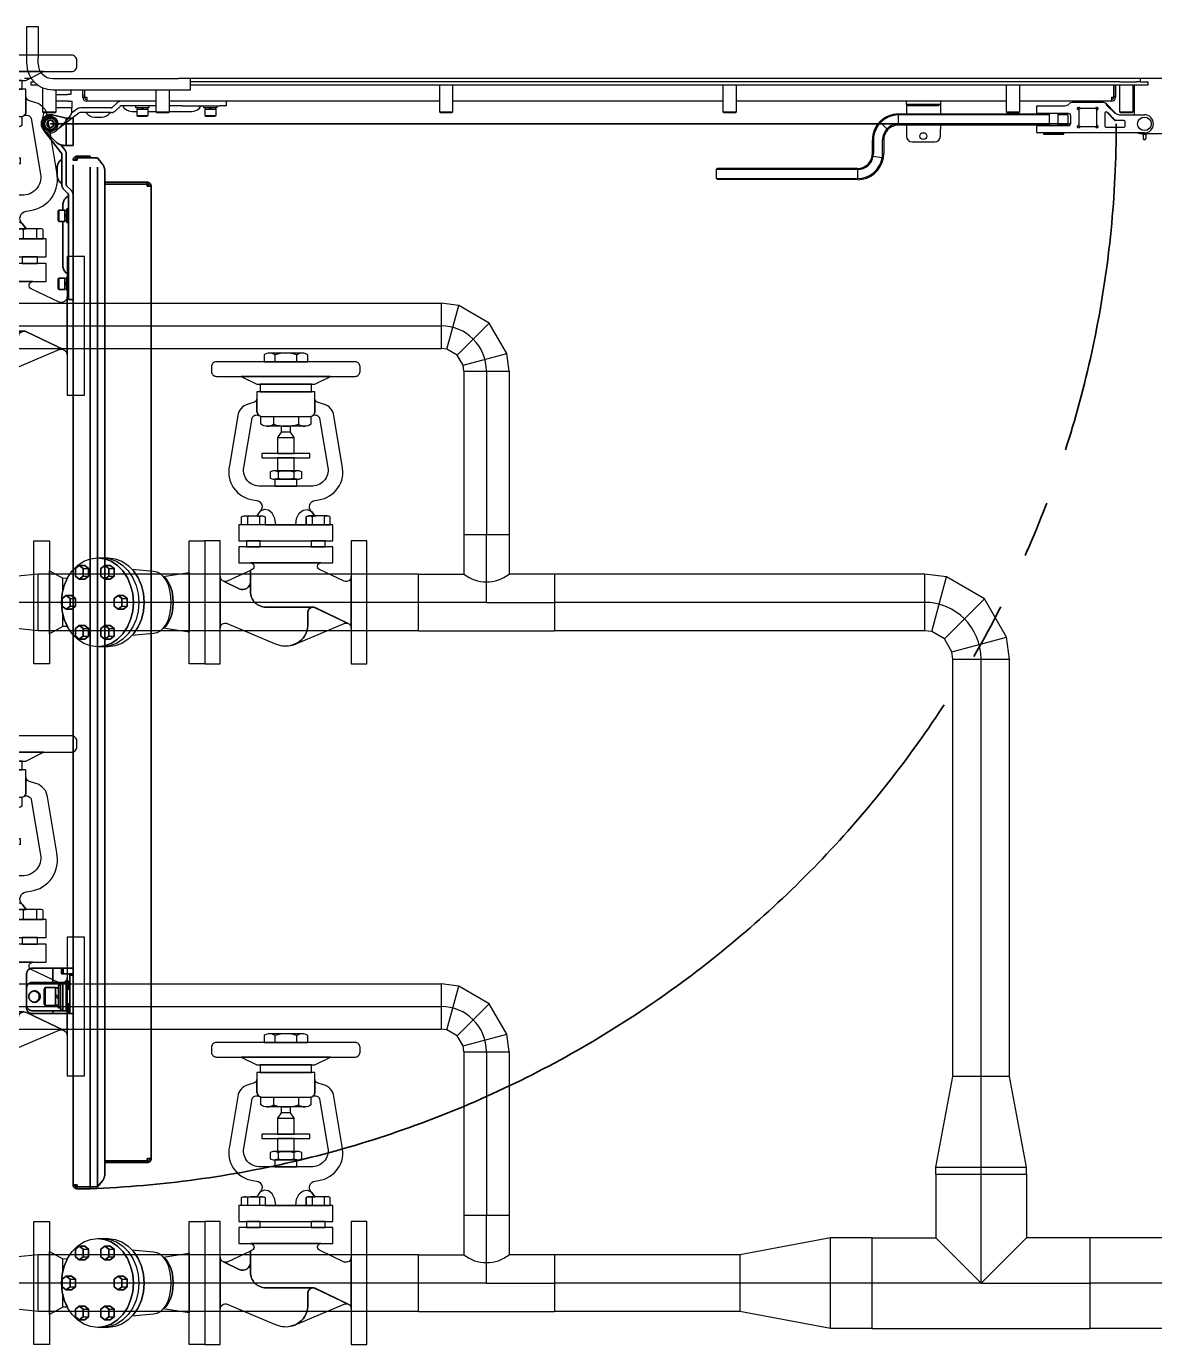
# Model space of a CAD drawing. Extents: x -681219 to -550379, y -242630 to -158199.
# Drawn here: x -580958 to -579963, y -226584 to -225421 of the extents above; entities that cross this region are included whole.
import ezdxf

# ---------------------------------------------------------------- set-up
doc = ezdxf.new("R2010")
doc.units = 0
doc.header["$LTSCALE"] = 1000
doc.linetypes.add('C2', pattern=[17, 14, -1, 1, -1])
doc.linetypes.add('P2', pattern=[23, 18, -1, 1, -1, 1, -1])
doc.layers.get('0').update_dxf_attribs({"linetype": 'CONTINUOUS'})
for name, color, linetype in [('11050200012', 7, 'CONTINUOUS'), ('19031000045', 7, 'CONTINUOUS'), ('AAO0602001', 7, 'CONTINUOUS'), ('AAQ0501601', 7, 'CONTINUOUS'), ('C__USERS_YSV001_', 7, 'CONTINUOUS'), ('DOTE_油脂（黄）', 7, 'CONTINUOUS'), ('GAB00601', 7, 'CONTINUOUS'), ('GAE00601', 7, 'CONTINUOUS'), ('GZDH011002251', 7, 'CONTINUOUS'), ('GZDH011003041', 7, 'CONTINUOUS'), ('GZDH011005631', 7, 'CONTINUOUS'), ('GZDH011026991', 7, 'CONTINUOUS'), ('GZDH011027001', 7, 'CONTINUOUS'), ('GZDH011030321', 7, 'CONTINUOUS'), ('GZDH011032001', 7, 'CONTINUOUS'), ('PIPE-油脂（黄）', 2, 'CONTINUOUS'), ('SDZB011042941', 7, 'CONTINUOUS'), ('中心线', 4, 'C2')]:
    doc.layers.add(name, color=color, linetype=linetype)
doc.layers.add('双点划线', color=2, linetype='P2', lineweight=35)

# ---------------------------------------------------------------- blocks, each defined once
blk = doc.blocks.new('侧门')
at = {"layer": '双点划线', "ltscale": 0.05}
for p, q in [((0, 0), (0, 940.3)), ((51.6, 85.5), (53.1, 85.5)), ((51.6, 48), (51.6, 85.5)), ((55.1, 85.5), (53.1, 85.5)), ((53.1, 85.5), (53.1, 48)), ((53.1, 48), (53.1, 85.5)), ((55.1, 89), (913.1, 89)), ((55.1, 85.5), (55.1, 89)), ((913.1, 85.5), (913.1, 89)), ((915.1, 85.5), (913.1, 85.5)), ((916.6, 85.5), (915.1, 85.5)), ((915.1, 85.5), (915.1, 48)), ((915.1, 48), (915.1, 85.5)), ((916.6, 85.5), (916.6, 48)), ((53.1, 61.5), (53.1, 61.5)), ((915.1, 61.5), (915.1, 61.5)), ((926.6, 48), (41.6, 48)), ((28.6, 35), (30.1, 35)), ((28.6, 23.5), (28.6, 35)), ((35.3, 45.7), (30.1, 41.5)), ((938.1, 41.5), (30.1, 41.5)), ((30.1, 41.5), (30.1, 26)), ((30.1, 35), (30.1, 23.5)), ((938.1, 35), (30.1, 35)), ((932.9, 45.7), (938.1, 41.5)), ((938.1, 41.5), (938.1, 26)), ((938.1, 23.5), (938.1, 35)), ((939.6, 35), (938.1, 35)), ((939.6, 35), (939.6, 23.5)), ((28.6, 23.5), (30.1, 23.5)), ((30.1, 23.5), (30.1, 26)), ((30.1, 23.5), (32.1, 23.5)), ((32.1, 23.5), (32.1, 20)), ((936.1, 23.5), (936.1, 20)), ((936.1, 23.5), (938.1, 23.5)), ((938.1, 26), (938.1, 23.5)), ((939.6, 23.5), (938.1, 23.5)), ((-5, 14), (-7.8, 1.8)), ((-5, 20), (-2, 20)), ((-5, 14), (-5, 20)), ((-2, 14), (-5, 14)), ((16, 20), (-2, 20)), ((16, 14), (-2, 14)), ((16, 20), (19, 20)), ((19, 14), (16, 14)), ((23, 12.7), (18.6, 9.3)), ((19, 20), (19, 14)), ((19, 12.1), (19, 14)), ((53.5, 14), (26.7, 14)), ((936.1, 20), (32.1, 20)), ((58.6, 18.2), (54.9, 14.6)), ((61.4, 15.4), (57.8, 11.8)), ((113.7, 16), (62.8, 16)), ((75.1, 16), (75.1, 14.4)), ((75.1, 14.4), (87.1, 14.4)), ((76.1, 12.8), (86.1, 12.8)), ((76.1, 12.8), (76.1, 7.4)), ((76.4, 14.4), (76.4, 12.8)), ((79.7, 12.8), (81.3, 14.4)), ((82.5, 14.4), (80.9, 12.8)), ((85.7, 12.8), (85.7, 14.4)), ((86.1, 7.4), (86.1, 12.8)), ((87.1, 14.4), (87.1, 16)), ((116.2, 16), (113.7, 16)), ((116.2, 16), (149.5, 16)), ((135.1, 16), (135.1, 14.4)), ((135.1, 14.4), (147.1, 14.4)), ((136.1, 12.8), (146.1, 12.8)), ((136.1, 12.8), (136.1, 7.4)), ((136.4, 14.4), (136.4, 12.8)), ((139.7, 12.8), (141.3, 14.4)), ((142.5, 14.4), (140.9, 12.8)), ((145.7, 12.8), (145.7, 14.4)), ((146.1, 7.4), (146.1, 12.8)), ((147.1, 14.4), (147.1, 16)), ((155, 16), (149.5, 16)), ((155, 20), (155, 16)), ((745.1, 16.6), (745.1, 20)), ((745.1, 11.3), (745.1, 16.6)), ((750.1, 16.6), (750.1, 20)), ((750.1, 17), (751.1, 17)), ((750.1, 16.6), (750.1, 11.3)), ((751.1, 20), (751.1, 17)), ((751.1, 17), (756.1, 17)), ((756.1, 17), (780.1, 17)), ((757.3, 17), (756.5, 16.2)), ((763.6, 16.2), (756.5, 16.2)), ((756.5, 16.2), (756.5, 16)), ((763.6, 16), (756.5, 16)), ((757.6, 11), (757.6, 14)), ((757.6, 14), (762.6, 14)), ((777.6, 14), (762.6, 14)), ((763.6, 17), (763.6, 14)), ((776.6, 14), (776.6, 17)), ((783.7, 16.2), (776.6, 16.2)), ((783.7, 16), (776.6, 16)), ((777.6, 14), (782.6, 14)), ((780.1, 17), (785.1, 17)), ((782.6, 14), (782.6, 11)), ((783.7, 16.2), (782.9, 17)), ((783.7, 16), (783.7, 16.2)), ((785.1, 17), (785.1, 20)), ((785.1, 17), (785.1, 13.2)), ((785.1, 13.2), (785.1, 5.8)), ((-1.7, 3), (-3.5, 0)), ((-3.5, 0), (-1.7, -3)), ((1.7, 3), (-1.7, 3)), ((3.5, 0), (1.7, 3)), ((1.7, -3), (3.5, 0)), ((25.5, 9.6), (4.9, -6.3)), ((5.7, -5.6), (16.2, 5.1)), ((53.5, 10), (26.7, 10)), ((38.8, 6), (45.3, 6)), ((71.7, 11), (76.1, 11)), ((76.1, 7.4), (86.1, 7.4)), ((76.1, 7.4), (77.1, 6.8)), ((77.1, 6.8), (85.1, 6.8)), ((85.1, 6.8), (86.1, 7.4)), ((86.1, 11), (125, 11)), ((136.1, 7.4), (146.1, 7.4)), ((136.1, 7.4), (137.1, 6.8)), ((137.1, 6.8), (145.1, 6.8)), ((145.1, 6.8), (146.1, 7.4)), ((750.1, 11.3), (745.1, 11.3)), ((745.1, 11.3), (745.1, 9.8)), ((745.1, 9.8), (745.1, 5.8)), ((750.1, 9.8), (745.1, 9.8)), ((745.1, 5.8), (745.1, 2)), ((757.6, 2), (745.1, 2)), ((745.1, 2), (745.1, -4.8)), ((750.1, 11.3), (750.1, 9.8)), ((757.6, 11), (757.6, 7.2)), ((762.6, 11), (757.6, 11)), ((757.6, 7.2), (757.6, -16)), ((758.6, 11), (758.6, 9)), ((781.6, 9), (758.6, 9)), ((760.1, 9), (760.1, 7)), ((780.1, 7), (760.1, 7)), ((778.1, 4.4), (762.1, 4.4)), ((762.1, 4.4), (762.1, -4.6)), ((762.4, 7), (762.4, 4.4)), ((777.6, 11), (762.6, 11)), ((767.9, 4.4), (770.5, 7)), ((772.3, 7), (769.7, 4.4)), ((782.6, 11), (777.6, 11)), ((777.8, 4.4), (777.8, 7)), ((778.1, -4.6), (778.1, 4.4)), ((780.1, 7), (780.1, 9)), ((781.6, 9), (781.6, 11)), ((782.6, 11), (782.6, 7.2)), ((782.6, 7.2), (782.6, -16)), ((785.1, 2), (782.6, 2)), ((785.1, 5.8), (785.1, 2)), ((785.1, 2), (785.1, -4.8)), ((-1.7, -3), (1.7, -3)), ((745.1, -16), (745.1, -4.8)), ((778.1, -4.6), (762.1, -4.6)), ((762.1, -4.6), (763.8, -5.6)), ((776.4, -5.6), (763.8, -5.6)), ((776.4, -5.6), (778.1, -4.6)), ((785.1, -4.8), (785.1, -16)), ((762.6, -21), (750.1, -21)), ((777.6, -21), (762.6, -21)), ((780.1, -21), (777.6, -21))]:
    blk.add_line(p, q, dxfattribs=at)
for centre, radius in [((0, 0), 6.5), ((0, 0), 5.11), ((770.1, -14), 5)]:
    blk.add_circle(centre, radius, dxfattribs=at)
for centre, radius, start, end in [((0, 0), 940.3, 2.1333, 90), ((55.1, 85.5), 3.5, 90, 180), ((55.1, 85.5), 2, 90, 180), ((913.1, 85.5), 3.5, 0, 90), ((913.1, 85.5), 2, 0, 90), ((41.6, 38), 10, 90, 129.3659), ((926.6, 38), 10, 50.6341, 90), ((32.1, 23.5), 3.5, 180, 270), ((33.1, 26), 3, 180, 182.0923), ((32.1, 23.5), 2, 180, 270), ((33.1, 26), 3, 236.4427, 250.5288), ((935.1, 26), 3, 289.4712, 303.5573), ((936.1, 23.5), 2, 270, 0), ((936.1, 23.5), 3.5, 270, 0), ((935.1, 26), 3, 357.9077, 0), ((9, 12.1), 10, 315.6673, 0), ((26.7, 8), 6, 90, 127.7269), ((53.5, 16), 2, 270, 315), ((53.5, 16), 6, 270, 315), ((62.8, 14), 6, 90, 135), ((62.8, 14), 2, 90, 135), ((63.3, 15.5), 0.5, 28.2737, 90), ((71.7, 20), 9, 208.2737, 270), ((125, 20), 9, 270, 331.7263), ((133.3, 15.5), 0.5, 90, 151.7263), ((0, 0), 8, 167.0968, 315.6673), ((26.7, 8), 2, 90, 127.7269), ((31, 9.5), 0.5, 35.3765, 90), ((38.8, 15), 9, 215.3765, 270), ((45.3, 15), 9, 270, 324.6235), ((53, 9.5), 0.5, 90, 144.6235), ((770.1, -14.8), 5, 4.5886, 175.4114), ((750.1, -16), 5, 180, 270), ((762.6, -16), 5, 180, 270), ((777.6, -16), 5, 270, 0), ((780.1, -16), 5, 270, 0)]:
    blk.add_arc(centre, radius, start, end, dxfattribs=at)
blk = doc.blocks.new('fushitu')
at = {"layer": '11050200012', "color": 7, "linetype": 'Continuous'}
for p, q in [((-1981, -1858.2), (-1981, -1879.4)), ((-1969, -1879.4), (-1969, -1860)), ((-1881, -1860), (-1881, -1879.4)), ((-1869, -1879.4), (-1869, -1860)), ((-1631, -1856), (-1631, -1879.4)), ((-1619, -1879.4), (-1619, -1856)), ((-1381, -1856), (-1381, -1879.4)), ((-1369, -1879.4), (-1369, -1856)), ((-1131, -1856), (-1131, -1879.4)), ((-1119, -1879.4), (-1119, -1856)), ((-1031, -1856), (-1031, -1879.4)), ((-1019, -1879.4), (-1019, -1856)), ((-1981, -1879.4), (-1969, -1879.4)), ((-1981, -1879.4), (-1980.4, -1880)), ((-1980.4, -1880), (-1969.6, -1880)), ((-1969.6, -1880), (-1969, -1879.4)), ((-1881, -1879.4), (-1869, -1879.4)), ((-1881, -1879.4), (-1880.4, -1880)), ((-1880.4, -1880), (-1869.6, -1880)), ((-1869.6, -1880), (-1869, -1879.4)), ((-1631, -1879.4), (-1619, -1879.4)), ((-1631, -1879.4), (-1630.4, -1880)), ((-1630.4, -1880), (-1619.6, -1880)), ((-1619.6, -1880), (-1619, -1879.4)), ((-1381, -1879.4), (-1369, -1879.4)), ((-1381, -1879.4), (-1380.4, -1880)), ((-1380.4, -1880), (-1369.6, -1880)), ((-1369.6, -1880), (-1369, -1879.4)), ((-1131, -1879.4), (-1119, -1879.4)), ((-1131, -1879.4), (-1130.4, -1880)), ((-1130.4, -1880), (-1119.6, -1880)), ((-1119.6, -1880), (-1119, -1879.4)), ((-1031, -1879.4), (-1019, -1879.4)), ((-1031, -1879.4), (-1030.4, -1880)), ((-1030.4, -1880), (-1019.6, -1880)), ((-1019.6, -1880), (-1019, -1879.4))]:
    blk.add_line(p, q, dxfattribs=at)
at = {"layer": '19031000045', "color": 7, "linetype": 'Continuous'}
for p, q in [((-1958.1, -1870), (-1969, -1870)), ((-1958.1, -1870), (-1955.1, -1870)), ((-1955.1, -1870), (-1955.1, -1876)), ((-1915.5, -1871.8), (-1919.2, -1875.4)), ((-1819.1, -1870), (-1819.1, -1874)), ((-1980, -1880), (-1981.9, -1888.2)), ((-1948.6, -1880.4), (-1969.2, -1896.3)), ((-1958.1, -1876), (-1969, -1876)), ((-1955.1, -1876), (-1958.1, -1876)), ((-1951.1, -1877.3), (-1955.5, -1880.7)), ((-1955.1, -1877.9), (-1955.1, -1876)), ((-1920.6, -1876), (-1947.4, -1876)), ((-1920.6, -1880), (-1947.4, -1880)), ((-1935.3, -1884), (-1928.8, -1884)), ((-1912.7, -1874.6), (-1916.3, -1878.2)), ((-1881, -1874), (-1911.3, -1874)), ((-1902.4, -1879), (-1898, -1879)), ((-1888, -1879), (-1881, -1879)), ((-1860.4, -1874), (-1869, -1874)), ((-1869, -1879), (-1849.1, -1879)), ((-1857.9, -1874), (-1860.4, -1874)), ((-1857.9, -1874), (-1824.6, -1874)), ((-1819.1, -1874), (-1824.6, -1874)), ((-1975.8, -1887), (-1977.6, -1890)), ((-1977.6, -1890), (-1975.8, -1893)), ((-1972.4, -1887), (-1975.8, -1887)), ((-1975.8, -1893), (-1972.4, -1893)), ((-1970.6, -1890), (-1972.4, -1887)), ((-1972.4, -1893), (-1970.6, -1890)), ((-1968.4, -1895.6), (-1957.9, -1884.9))]:
    blk.add_line(p, q, dxfattribs=at)
for radius in [6.5, 5.11]:
    blk.add_circle((-1974.1, -1890), radius, dxfattribs=at)
for centre, radius, start, end in [((-1911.3, -1876), 6, 90, 135), ((-1965.1, -1877.9), 10, 315.6673, 0), ((-1947.4, -1882), 6, 90, 127.7269), ((-1947.4, -1882), 2, 90, 127.7269), ((-1943.1, -1880.5), 0.5, 35.3765, 90), ((-1935.3, -1875), 9, 215.3765, 270), ((-1928.8, -1875), 9, 270, 324.6235), ((-1921.1, -1880.5), 0.5, 90, 144.6235), ((-1920.6, -1874), 2, 270, 315), ((-1920.6, -1874), 6, 270, 315), ((-1911.3, -1876), 2, 90, 135), ((-1910.8, -1874.5), 0.5, 28.2737, 90), ((-1902.4, -1870), 9, 208.2737, 270), ((-1849.1, -1870), 9, 270, 331.7263), ((-1840.8, -1874.5), 0.5, 90, 151.7263), ((-1974.1, -1890), 8, 167.0968, 315.6673)]:
    blk.add_arc(centre, radius, start, end, dxfattribs=at)
at = {"layer": 'AAO0602001', "color": 7, "linetype": 'Continuous'}
for p, q in [((-1898, -1877.2), (-1888, -1877.2)), ((-1898, -1877.2), (-1898, -1882.6)), ((-1898, -1882.6), (-1888, -1882.6)), ((-1898, -1882.6), (-1897, -1883.2)), ((-1897, -1883.2), (-1889, -1883.2)), ((-1889, -1883.2), (-1888, -1882.6)), ((-1888, -1882.6), (-1888, -1877.2)), ((-1838, -1877.2), (-1828, -1877.2)), ((-1838, -1877.2), (-1838, -1882.6)), ((-1838, -1882.6), (-1828, -1882.6)), ((-1838, -1882.6), (-1837, -1883.2)), ((-1837, -1883.2), (-1829, -1883.2)), ((-1829, -1883.2), (-1828, -1882.6)), ((-1828, -1882.6), (-1828, -1877.2))]:
    blk.add_line(p, q, dxfattribs=at)
at = {"layer": 'AAQ0501601', "color": 7, "linetype": 'Continuous'}
for p, q in [((-1216.8, -1873), (-1217.6, -1873.8)), ((-1206.4, -1873.8), (-1217.6, -1873.8)), ((-1217.6, -1873.8), (-1217.6, -1874)), ((-1206.4, -1874), (-1217.6, -1874)), ((-1206.4, -1873.8), (-1207.2, -1873)), ((-1206.4, -1874), (-1206.4, -1873.8)), ((-1201.6, -1873.8), (-1206.4, -1873.8)), ((-1201.6, -1874), (-1206.4, -1874)), ((-1200.8, -1873), (-1201.6, -1873.8)), ((-1190.4, -1873.8), (-1201.6, -1873.8)), ((-1201.6, -1873.8), (-1201.6, -1874)), ((-1190.4, -1874), (-1201.6, -1874)), ((-1190.4, -1873.8), (-1191.2, -1873)), ((-1190.4, -1874), (-1190.4, -1873.8))]:
    blk.add_line(p, q, dxfattribs=at)
at = {"layer": 'C__USERS_YSV001_', "color": 7, "linetype": 'Continuous'}
for p, q in [((-1991, -1850), (-1997, -1850)), ((-139, -1850), (-1861, -1850)), ((-1075.5, -1872.5), (-1075.5, -1872.5)), ((-1071.9, -1871), (-1046.1, -1871)), ((-1042.5, -1872.5), (-1034.5, -1880.5)), ((-1226, -1881.2), (-1093, -1881.2)), ((-1226, -1890.2), (-1226, -1882.2)), ((-1093, -1882.2), (-1226, -1882.2)), ((-1104, -1880.5), (-1104, -1874.5)), ((-1103.5, -1874), (-1102, -1874)), ((-1102, -1881), (-1103.5, -1881)), ((-1102, -1874), (-1079.1, -1874)), ((-1076, -1881), (-1102, -1881)), ((-1093, -1881), (-1093, -1891.5)), ((-1085, -1891.5), (-1085, -1881)), ((-1085, -1881.2), (-1077.5, -1881.2)), ((-1076.5, -1882.2), (-1085, -1882.2)), ((-1077.5, -1881.2), (-1076.5, -1882.2)), ((-1076.5, -1882.2), (-1076.5, -1890.2)), ((-1074, -1889.5), (-1074, -1883)), ((-1068, -1877), (-1068, -1876)), ((-1067.5, -1875.5), (-1066.5, -1875.5)), ((-1067, -1876.5), (-1067, -1892.5)), ((-1051, -1876.5), (-1067, -1876.5)), ((-1051.5, -1875.5), (-1050.5, -1875.5)), ((-1051, -1892.5), (-1051, -1876.5)), ((-1050, -1876), (-1050, -1877)), ((-1044, -1880.5), (-1044, -1892)), ((-1034.8, -1880.9), (-1042.9, -1872.8)), ((-1035.4, -1886.7), (-1042.3, -1879.8)), ((-1041.9, -1879.4), (-1035, -1886.4)), ((-1030.9, -1882), (-1009, -1882)), ((-1241.8, -1888.9), (-1242.5, -1888.2)), ((-1236.1, -1894.5), (-1241.8, -1888.9)), ((-1236.1, -1894.5), (-1235.3, -1895.2)), ((-1226, -1890.2), (-1093, -1890.2)), ((-1093, -1891.2), (-1226, -1891.2)), ((-1104, -1897.5), (-1104, -1892)), ((-1103.5, -1891.5), (-1102, -1891.5)), ((-1102, -1891.5), (-1076, -1891.5)), ((-1085, -1890.2), (-1076.5, -1890.2)), ((-1077.5, -1891.2), (-1085, -1891.2)), ((-1076.5, -1890.2), (-1077.5, -1891.2)), ((-1068, -1893), (-1068, -1892)), ((-1066.5, -1893.5), (-1067.5, -1893.5)), ((-1067, -1892.5), (-1051, -1892.5)), ((-1050.5, -1893.5), (-1051.5, -1893.5)), ((-1050, -1892), (-1050, -1893)), ((-1043, -1893), (-1027, -1893)), ((-1027, -1887), (-1034.7, -1887)), ((-1026, -1892), (-1026, -1888)), ((-1249, -1916.3), (-1249, -1904.2)), ((-1248, -1904.2), (-1248, -1916.3)), ((-1240, -1916.3), (-1240, -1904.2)), ((-1239, -1904.2), (-1239, -1916.3)), ((-1102, -1898), (-1103.5, -1898)), ((-1009, -1898), (-1102, -1898)), ((-1097.4, -1898), (-1098, -1898.5)), ((-1098, -1898.5), (-1080, -1898.5)), ((-1098, -1898.5), (-1098, -1899)), ((-1098, -1899), (-1080, -1899)), ((-1080, -1898.5), (-1080.6, -1898)), ((-1080, -1899), (-1080, -1898.5)), ((-1010.1, -1899.9), (-1010.1, -1898.5)), ((-1010.1, -1899.9), (-1010.1, -1900)), ((-1010.1, -1900), (-1010.1, -1903)), ((-1007.9, -1898.5), (-1007.9, -1899.9)), ((-1007.9, -1900), (-1007.9, -1899.9)), ((-1007.9, -1900), (-1007.9, -1903)), ((-1248.2, -1918.5), (-1249.2, -1918.3)), ((-1248.2, -1918.5), (-1240.3, -1919.7)), ((-1386.5, -1930.3), (-1385.5, -1929.2)), ((-1386.5, -1938.3), (-1386.5, -1930.3)), ((-1381.5, -1930.3), (-1386.5, -1930.3)), ((-1385.5, -1929.2), (-1381.5, -1929.2)), ((-1381.5, -1929.2), (-1262, -1929.2)), ((-1262, -1930.3), (-1381.5, -1930.3)), ((-1262, -1930.3), (-1262, -1938.3)), ((-1240.3, -1919.7), (-1239.3, -1919.9)), ((-1386.5, -1938.3), (-1381.5, -1938.3)), ((-1385.5, -1939.2), (-1386.5, -1938.3)), ((-1381.5, -1939.2), (-1385.5, -1939.2)), ((-1381.5, -1938.3), (-1262, -1938.3)), ((-1262, -1939.2), (-1381.5, -1939.2))]:
    blk.add_line(p, q, dxfattribs=at)
blk.add_circle((-1009, -1890), 6, dxfattribs=at)
for centre, radius, start, end in [((-1079.1, -1869), 5, 270, 315), ((-1071.9, -1876), 5, 90, 135), ((-1046.1, -1876), 5, 45, 90), ((-1226, -1904.3), 23, 89.993, 135.6888), ((-1226, -1904.2), 22, 89.9964, 135.6975), ((-1103.5, -1874.5), 0.5, 90, 180), ((-1103.5, -1880.5), 0.5, 180, 270), ((-1076, -1883), 2, 0, 90), ((-1067.5, -1876), 0.5, 90, 180), ((-1067.5, -1877), 0.5, 180, 270), ((-1067.5, -1878), 0.5, 0, 90), ((-1066.5, -1876), 0.5, 0, 90), ((-1065.5, -1876), 0.5, 180, 270), ((-1052.5, -1876), 0.5, 270, 0), ((-1051.5, -1876), 0.5, 90, 180), ((-1050.5, -1878), 0.5, 90, 180), ((-1050.5, -1876), 0.5, 0, 90), ((-1050.5, -1877), 0.5, 270, 0), ((-1043, -1880.5), 1, 45, 180), ((-1030.9, -1877), 5, 225, 270), ((-1009, -1890), 8, 270, 90), ((-1226, -1904.2), 23, 135.6906, 180), ((-1226, -1904.2), 22, 135.696, 180), ((-1226, -1904.2), 14, 135.696, 180), ((-1226, -1904.2), 13, 135.696, 180), ((-1226, -1904.3), 14.1, 90.1586, 135.5374), ((-1226, -1904.2), 13, 90, 135.696), ((-1103.5, -1892), 0.5, 90, 180), ((-1076, -1889.5), 2, 270, 0), ((-1067.5, -1892), 0.5, 90, 180), ((-1067.5, -1893), 0.5, 180, 270), ((-1067.5, -1891), 0.5, 270, 0), ((-1066.5, -1893), 0.5, 270, 0), ((-1065.5, -1893), 0.5, 90, 180), ((-1052.5, -1893), 0.5, 0, 90), ((-1051.5, -1893), 0.5, 180, 270), ((-1050.5, -1891), 0.5, 180, 270), ((-1050.5, -1892), 0.5, 0, 90), ((-1050.5, -1893), 0.5, 270, 0), ((-1043, -1892), 1, 180, 270), ((-1034.7, -1886), 1, 225, 270), ((-1027, -1888), 1, 0, 90), ((-1027, -1892), 1, 270, 0), ((-1103.5, -1897.5), 0.5, 180, 270), ((-1009, -1903), 1.1, 180, 0), ((-1262, -1916.3), 13, 270, 350.8852), ((-1262, -1916.3), 14, 270, 350.8468), ((-1262, -1916.3), 13, 350.8852, 0), ((-1262, -1916.3), 14, 350.8468, 0), ((-1262, -1916.3), 22, 350.8468, 0), ((-1262, -1916.3), 23, 350.8611, 0), ((-1262, -1916.3), 22, 270.001, 350.8463), ((-1262, -1916.3), 23, 269.9995, 350.8622)]:
    blk.add_arc(centre, radius, start, end, dxfattribs=at)
blk.add_open_spline([(-1010.1, -1899.9), (-1010.1, -1899.7), (-1010, -1899.5), (-1009.6, -1899.2), (-1009.3, -1899.1), (-1008.7, -1899.1), (-1008.4, -1899.2), (-1008, -1899.5), (-1007.9, -1899.7), (-1007.9, -1899.9)], degree=3, knots=[0, 0, 0, 0, 0.25, 0.25, 0.5, 0.5, 0.75, 0.75, 1, 1, 1, 1], dxfattribs=at)
at = {"layer": 'GAB00601', "color": 7, "linetype": 'Continuous'}
for p, q in [((-1899, -1874), (-1899, -1875.6)), ((-1899, -1875.6), (-1887, -1875.6)), ((-1887, -1875.6), (-1887, -1874)), ((-1839, -1874), (-1839, -1875.6)), ((-1839, -1875.6), (-1827, -1875.6)), ((-1827, -1875.6), (-1827, -1874))]:
    blk.add_line(p, q, dxfattribs=at)
at = {"layer": 'GAE00601', "color": 7, "linetype": 'Continuous'}
for p, q in [((-1897.6, -1875.6), (-1897.6, -1877.2)), ((-1894.4, -1877.2), (-1892.8, -1875.6)), ((-1891.6, -1875.6), (-1893.2, -1877.2)), ((-1888.3, -1877.2), (-1888.3, -1875.6)), ((-1837.6, -1875.6), (-1837.6, -1877.2)), ((-1834.4, -1877.2), (-1832.8, -1875.6)), ((-1831.6, -1875.6), (-1833.2, -1877.2)), ((-1828.3, -1877.2), (-1828.3, -1875.6))]:
    blk.add_line(p, q, dxfattribs=at)
at = {"layer": 'GZDH011002251', "color": 7, "linetype": 'Continuous'}
for q in [(-1016, -1853), (-1012.5, -1850)]:
    blk.add_line((-1012.5, -1853), q, dxfattribs=at)
at = {"layer": 'GZDH011003041', "color": 7, "linetype": 'Continuous'}
for p, q in [((-1995, -1804), (-1985, -1804)), ((-1995, -1805.8), (-1995, -1804)), ((-1995, -1827.2), (-1995, -1805.8)), ((-1985, -1804), (-1985, -1805.8)), ((-1985, -1805.8), (-1985, -1827.2)), ((-1995, -1831.5), (-1995, -1827.2)), ((-1995, -1837), (-1995, -1831.5)), ((-1985, -1827.2), (-1985, -1831.5)), ((-1985, -1837), (-1985, -1831.5)), ((-1972, -1850), (-1924.4, -1850)), ((-1972, -1860), (-1924.4, -1860)), ((-1924.4, -1850), (-1903.2, -1850)), ((-1924.4, -1860), (-1903.2, -1860)), ((-1903.2, -1850), (-1861, -1850)), ((-1903.2, -1860), (-1852.2, -1860)), ((-1852.2, -1860), (-1850.5, -1860)), ((-1850.5, -1860), (-1850.5, -1850))]:
    blk.add_line(p, q, dxfattribs=at)
for radius in [23, 13]:
    blk.add_arc((-1972, -1837), radius, 180, 270, dxfattribs=at)
at = {"layer": 'GZDH011005631', "color": 7, "linetype": 'Continuous'}
for p, q in [((-1219, -1873), (-1219, -1870)), ((-1189, -1870), (-1189, -1873)), ((-1219, -1873), (-1219, -1876.8)), ((-1214, -1873), (-1219, -1873)), ((-1219, -1876.8), (-1219, -1881.2)), ((-1194, -1873), (-1214, -1873)), ((-1189, -1873), (-1194, -1873)), ((-1189, -1873), (-1189, -1876.8)), ((-1189, -1876.8), (-1189, -1881.2)), ((-1219, -1891.2), (-1219, -1894.8)), ((-1219, -1894.8), (-1219, -1901)), ((-1189, -1891.2), (-1189, -1894.8)), ((-1189, -1901), (-1189, -1894.8)), ((-1214, -1906), (-1194, -1906))]:
    blk.add_line(p, q, dxfattribs=at)
blk.add_circle((-1204, -1900.8), 3, dxfattribs=at)
for centre, start, end in [((-1214, -1901), 180, 270), ((-1194, -1901), 270, 0)]:
    blk.add_arc(centre, 5, start, end, dxfattribs=at)
at = {"layer": 'GZDH011026991', "color": 7, "linetype": 'Continuous'}
for p, q in [((-1945.5, -1866.5), (-1945.5, -1860)), ((-1944, -1860), (-1944, -1866.5)), ((-1036, -1866.5), (-1036, -1856)), ((-1034.5, -1856), (-1034.5, -1866.5)), ((-1945.5, -1866.5), (-1944, -1866.5)), ((-1944, -1866.5), (-1944, -1864)), ((-1944, -1866.5), (-1942, -1866.5)), ((-1942, -1866.5), (-1942, -1870)), ((-1881, -1870), (-1942, -1870)), ((-1631, -1870), (-1869, -1870)), ((-1381, -1870), (-1619, -1870)), ((-1131, -1870), (-1369, -1870)), ((-1038, -1870), (-1119, -1870)), ((-1038, -1866.5), (-1038, -1870)), ((-1038, -1866.5), (-1036, -1866.5)), ((-1036, -1864), (-1036, -1866.5)), ((-1034.5, -1866.5), (-1036, -1866.5))]:
    blk.add_line(p, q, dxfattribs=at)
for centre, radius, start, end in [((-1942, -1866.5), 3.5, 180, 270), ((-1942, -1866.5), 2, 180, 270), ((-1038, -1866.5), 2, 270, 0), ((-1038, -1866.5), 3.5, 270, 0)]:
    blk.add_arc(centre, radius, start, end, dxfattribs=at)
at = {"layer": 'GZDH011027001', "color": 7, "linetype": 'Continuous'}
for p, q in [((-1018, -1856), (-1018, -1882)), ((-1013, -1898.5), (-987, -1898.5))]:
    blk.add_line(p, q, dxfattribs=at)
blk.add_arc((-1013, -1893.5), 5, 244.1581, 270, dxfattribs=at)
at = {"layer": 'GZDH011030321', "color": 7, "linetype": 'Continuous'}
for p, q in [((-1991, -1853), (-1988.5, -1853)), ((-1991, -1856), (-1991, -1853)), ((-1985, -1856), (-1991, -1856)), ((-1031, -1853), (-1850.5, -1853)), ((-1031, -1856), (-1850.5, -1856)), ((-1031, -1853), (-1016, -1853)), ((-1006, -1856), (-1031, -1856)), ((-1012.5, -1853), (-1006, -1853)), ((-1006, -1853), (-1006, -1856))]:
    blk.add_line(p, q, dxfattribs=at)
at = {"layer": 'GZDH011032001', "color": 7, "linetype": 'Continuous'}
for p, q in [((-1944, -1860), (-1944, -1864)), ((-1036, -1856), (-1036, -1864))]:
    blk.add_line(p, q, dxfattribs=at)
for centre, start, end in [((-1941, -1864), 236.4427, 250.5288), ((-1039, -1864), 289.4712, 303.5573)]:
    blk.add_arc(centre, 3, start, end, dxfattribs=at)
at = {"layer": 'SDZB011042941', "color": 7, "linetype": 'Continuous'}
for p, q in [((-1956, -1860), (-1956, -1864)), ((-1969, -1864), (-1959, -1864)), ((-1956, -1864), (-1959, -1864))]:
    blk.add_line(p, q, dxfattribs=at)
blk = doc.blocks.new('BSA1L')
at = {"color": 4}
for p, q in [((54.215379, 185.599538), (54.215358, 190.866514)), ((71.09388, 185.599538), (71.09388, 190.866514)), ((53.026763, 143.408363), (53.02674, 137.399566)), ((72.282498, 143.408363), (72.282498, 137.399566)), ((56.074416, 127.074309), (68.925583, 127.074309)), ((66.099799, 131.20133), (58.900201, 131.20133)), ((56.551251, 100.49373), (56.551234, 95.87403)), ((68.758004, 100.49373), (68.758004, 95.87403)), ((32.92306, 65.872712), (32.92306, 59.762096)), ((42.120523, 65.872712), (42.120536, 59.762096)), ((82.879476, 65.872712), (82.879463, 59.762096)), ((92.07694, 65.872712), (92.07694, 59.762096))]:
    blk.add_line(p, q, dxfattribs=at)
for points in [[(45.745776, 185.569513), (79.563462, 185.599538), (79.563462, 190.911126, 0.151687), (75.321745, 192.203806), (62.654619, 192.203806), (49.987493, 192.203806, 0.151687), (45.745776, 190.911126)], [(119.73171, 181.785914, 0.414214), (115.933099, 185.584525), (9.066901, 185.584525, 0.414214), (5.26829, 181.785914), (5.26829, 178.042425, 0.414214), (9.066901, 174.243814), (62.5, 174.243814), (115.933099, 174.243814, 0.414214), (119.73171, 178.042425)], [(105.928125, 105.421149), (99.542192, 143.747083, 0.310322), (91.567632, 152.873054), (86.654278, 154.431481, -0.252716), (84.795625, 157.06318), (84.795625, 146.732148, -0.236339), (83.463376, 144.071071, -0.476894), (88.41312, 142.018735), (94.885762, 104.042078, -0.48938), (81.964371, 89.685191), (62.5, 89.685191), (43.035628, 89.685191, -0.48938), (30.114237, 104.042078), (36.58688, 142.018735, -0.476894), (41.536623, 144.071071), (42.896316, 143.580445, -0.323196), (40.204374, 147.521136), (40.204374, 157.06318, -0.252716), (38.345721, 154.431481), (33.432367, 152.873054, 0.310322), (25.457808, 143.747083), (19.071875, 105.421149, 0.440151), (37.124647, 79.035245), (39.997969, 78.598758, -0.614929), (42.823737, 70.241395), (42.582242, 70.034806), (40.105041, 66.601431), (44.424393, 66.601431, -0.151687), (46.735798, 65.897021), (46.735798, 59.737786), (62.5, 59.737786), (78.264201, 59.737786), (78.264201, 65.897021, -0.151687), (80.575606, 66.601431), (84.894959, 66.601431), (82.417757, 70.034806), (82.176262, 70.241395, -0.614929), (85.00203, 78.598758), (87.875353, 79.035245, 0.440151)], [(84.795625, 157.06318, -0.059994), (84.795625, 157.873976), (84.795625, 162.289753), (40.204374, 162.289753), (40.204374, 157.873976, -0.059994), (40.204374, 157.06318), (40.204374, 147.521136, 0.368201), (43.528159, 143.408363), (81.471841, 143.408363, 0.414214), (84.795625, 146.732148)], [(43.364269, 143.442617), (81.944969, 143.408363), (81.944969, 137.348671, -0.151687), (77.105831, 135.873925), (62.654619, 135.873925), (48.203407, 135.873925, -0.151687), (43.364269, 137.348671)], [(62.654619, 101.460877), (53.493586, 101.460877, 0.151687), (50.425919, 100.525993), (50.425919, 95.841766, 0.151687), (53.493586, 94.906883), (62.654619, 94.906883), (71.815652, 94.906883, 0.151687), (74.883319, 95.841766), (74.883319, 100.525993, 0.151687), (71.815652, 101.460877)], [(46.735798, 59.737786), (28.307798, 59.737786), (28.307798, 65.897021, -0.151687), (30.619203, 66.601431), (37.521798, 66.601431), (44.424393, 66.601431, -0.151687), (46.735798, 65.897021)], [(78.264201, 59.737786), (96.692201, 59.737786), (96.692201, 65.897021, 0.151687), (94.380796, 66.601431), (87.478201, 66.601431), (80.575606, 66.601431, 0.151687), (78.264201, 65.897021)], [(113.000004, 19.972092, -0.522686), (107.606909, 16.222521), (88.390312, 25.330404, -0.756375), (89.461035, 30.377576), (35.538964, 30.377576, -0.756374), (36.60969, 25.330405), (35.219606, 24.671562), (35.219606, 8.304717, 0.414214), (47.219606, -3.695283), (83.507591, -3.695283, -0.114393), (85.267565, -4.103279), (110.50267, -16.265073, -0.305418), (113.000004, -19.972092), (113.000004, 0)], [(79.507591, -7.695283, -0.414214), (83.507591, -3.695283), (47.219606, -3.695283, -0.414214), (35.219606, 8.304717), (35.219606, 15.828597, -0.552777), (26.614703, 10.423555), (14.474356, 16.274468, -0.303723), (11.999995, 19.972092), (11.999995, 0), (11.999995, -19.972092, -0.522686), (17.39309, -16.222521), (53.934214, -31.732036, 0.158217), (66.18024, -33.317683, 0.23204), (77.871512, -24.265637, 0.137413), (79.507591, -15.822343)], [(35.219606, 24.671562), (17.39309, 16.222521, -0.188965), (14.474356, 16.274468), (26.614703, 10.423555, 0.552777), (35.219606, 15.828597)], [(85.220748, -4.080716, 0.550659), (79.507591, -7.695283), (79.507591, -15.822343, -0.137413), (77.871512, -24.265637, -0.23204), (66.18024, -33.317683, 0.064472), (71.065785, -31.732036), (107.606909, -16.222521, -0.187358), (110.50267, -16.265073)]]:
    blk.add_lwpolyline(points, format="xyb", close=True, dxfattribs=at)
for points in [[(96.912516, 174.243814), (62.5, 174.243814), (28.087483, 174.243814), (40.204374, 168.178291), (84.795625, 168.178291)], [(82.297331, 168.178291), (42.702669, 168.178291), (42.702669, 162.289753), (62.5, 162.289753), (82.297331, 162.289753)], [(68.925583, 127.074309), (66.099799, 131.20133), (66.099799, 135.873925), (58.900201, 135.873925), (58.900201, 131.20133), (56.074416, 127.074309), (56.074416, 114.852858), (62.5, 114.852858), (68.925583, 114.852858)], [(81.056809, 114.852858), (62.5, 114.852858), (56.074416, 114.852858), (43.94319, 114.852858), (43.94319, 111.343443), (62.5, 111.343443), (69.325381, 111.343443), (81.056809, 111.343443)], [(68.925583, 111.343443), (56.074416, 111.343443), (56.074416, 101.460877), (68.925583, 101.460877)], [(71.146781, 94.906883), (54.162457, 94.906883), (54.162457, 89.685191), (62.5, 89.685191), (71.146781, 89.685191)], [(98.734061, 59.737786), (62.5, 59.737786), (26.265939, 59.737786), (26.265939, 47.364933), (98.734061, 47.364933)], [(11.999995, 0), (11.999995, 19.972092), (11.999995, 47.5), (0, 47.5), (0, 0), (0, -47.5), (11.999995, -47.5)], [(42.828178, 47.364933), (32.21537, 47.364933), (32.21537, 42.750429), (42.828178, 42.750429)], [(92.784629, 47.364933), (82.171822, 47.364933), (82.171822, 42.750429), (92.784629, 42.750429)], [(125, 47.5), (113.000004, 47.5), (113.000004, 0), (113.000004, -47.5), (125, -47.5), (125, 0)], [(98.734061, 42.750429), (62.5, 42.750429), (26.265939, 42.750429), (26.265939, 30.377576), (98.734061, 30.377576)]]:
    blk.add_lwpolyline(points, close=True, dxfattribs=at)
at = {"color": 4, "flags": 128}
blk.add_lwpolyline([(54.828787, 59.737786), (54.118687, 64.656958), (52.113078, 68.712348), (49.164135, 71.19185), (45.789677, 71.660075), (42.582242, 70.034806), (40.105041, 66.601431)], dxfattribs=at)
at = {"color": 4, "extrusion": (0, 0, -1), "flags": 128}
blk.add_lwpolyline([(-70.171213, 59.737786), (-70.881312, 64.656958), (-72.886921, 68.712348), (-75.835865, 71.19185), (-79.210322, 71.660075), (-82.417757, 70.034806), (-84.894959, 66.601431)], dxfattribs=at)
at = {"color": 4}
for centre, radius, start, end in [((49.948113, 184.727434), 7.476476, 55.197024, 89.698211), ((62.654619, 164.906291), 27.297515, 90, 108.008529), ((62.654619, 164.906291), 27.297515, 71.991471, 90), ((75.361125, 184.727434), 7.476476, 90.301789, 124.802976), ((48.15848, 144.403298), 8.529491, 270.301789, 304.802976), ((62.654619, 167.016127), 31.142202, 251.991471, 270), ((62.654619, 167.016127), 31.142202, 270, 288.008529), ((77.150758, 144.403298), 8.529491, 235.197024, 269.698211), ((53.465105, 96.053865), 5.407086, 55.197024, 89.698211), ((62.654619, 81.718951), 19.741925, 90, 108.008529), ((62.654619, 81.718951), 19.741925, 71.991471, 90), ((71.844133, 96.053865), 5.407086, 90.301789, 124.802976), ((53.465105, 100.313894), 5.407086, 270.301789, 304.802976), ((62.654619, 114.648808), 19.741925, 251.991471, 270), ((62.654619, 114.648808), 19.741925, 270, 288.008529), ((71.844133, 100.313894), 5.407086, 235.197024, 269.698211), ((30.597744, 62.527392), 4.074096, 55.197024, 89.698211), ((37.521798, 51.726416), 14.875015, 90, 108.008529), ((37.521798, 51.726416), 14.875015, 71.991471, 90), ((44.445852, 62.527392), 4.074096, 90.301789, 124.802976), ((80.554147, 62.527392), 4.074096, 55.197024, 89.698211), ((87.478201, 51.726416), 14.875015, 90, 108.008529), ((94.402255, 62.527392), 4.074096, 90.301789, 124.802976)]:
    blk.add_arc(centre, radius, start, end, dxfattribs=at)
blk = doc.blocks.new('FIG34HR')
at = {"color": 4}
for p, q in [((-93.6, 26.1), (-89.5, 26.1)), ((-74, 26.1), (-69.8, 26.1)), ((-109.4, 8.7), (-109.4, 18.7)), ((-93.6, 20.1), (-89.5, 20.1)), ((-74, 20.1), (-69.8, 20.1)), ((-103.8, 3), (-99.7, 3)), ((-63.8, 3), (-59.7, 3)), ((-109.4, -18.7), (-109.4, -8.7)), ((-103.8, -3), (-99.7, -3)), ((-63.8, -3), (-59.7, -3)), ((-93.6, -20.1), (-89.5, -20.1)), ((-74, -20.1), (-69.8, -20.1)), ((-93.6, -26.1), (-89.5, -26.1)), ((-74, -26.1), (-69.8, -26.1))]:
    blk.add_line(p, q, dxfattribs=at)
for points in [[(-131.7, 0), (-131.7, 47.5), (-119.7, 47.5), (-119.7, -47.5), (-131.7, -47.5)], [(-12, 47.5), (0, 47.5), (0, 0), (0, -47.5), (-12, -47.5)], [(-110.4, 0), (-109.9, 6.7), (-108.3, 13.1), (-105.7, 19), (-102.3, 24.2), (-98.1, 28.5), (-93.3, 31.7), (-88.1, 33.6), (-82.7, 34.3), (-77.3, 33.6), (-72.1, 31.7), (-67.3, 28.5), (-63.1, 24.2), (-59.6, 19), (-57.1, 13.1), (-55.5, 6.7), (-54.9, 0), (-55.5, -6.7), (-57.1, -13.1), (-59.6, -19), (-63.1, -24.2), (-67.3, -28.5), (-72.1, -31.7), (-77.3, -33.6), (-82.7, -34.3), (-88.1, -33.6), (-93.3, -31.7), (-98.1, -28.5), (-102.3, -24.2), (-105.7, -19), (-108.3, -13.1), (-109.9, -6.7)], [(-55.5, 6.7), (-57.1, 13.1), (-59.6, 19), (-63.1, 24.2), (-67.3, 28.5), (-72.1, 31.7), (-77.3, 33.6), (-82.7, 34.3), (-74.4, 34.3), (-69, 33.6), (-63.8, 31.7), (-59, 28.5), (-54.8, 24.2), (-51.4, 19), (-48.8, 13.1), (-47.2, 6.7), (-46.7, 0), (-47.2, -6.7), (-48.8, -13.1), (-51.4, -19), (-54.8, -24.2), (-59, -28.5), (-63.8, -31.7), (-69, -33.6), (-74.4, -34.3), (-82.7, -34.3), (-77.3, -33.6), (-72.1, -31.7), (-67.3, -28.5), (-63.1, -24.2), (-59.6, -19), (-57.1, -13.1), (-55.5, -6.7), (-54.9, 0)], [(-119.7, 24.3), (-109.4, 18.7), (-105.7, 19), (-108.3, 13.1), (-109.9, 6.7), (-110.4, 0), (-109.9, -6.7), (-108.3, -13.1), (-105.9, -18.7), (-109.4, -18.7), (-119.7, -24.3)], [(-99.7, 26.1), (-96.7, 28.4), (-93.6, 26.1), (-93.6, 20.1), (-96.7, 17.8), (-99.7, 20.1)], [(-92.5, 17.8), (-89.5, 20.1), (-89.5, 26.1), (-92.5, 28.4), (-96.7, 28.4), (-99.7, 26.1), (-99.7, 20.1), (-96.7, 17.8)], [(-93.6, 26.1), (-96.7, 28.4), (-92.5, 28.4), (-89.5, 26.1), (-89.5, 20.1), (-92.5, 17.8), (-96.7, 17.8), (-93.6, 20.1)], [(-80.1, 26.1), (-77, 28.4), (-74, 26.1), (-74, 20.1), (-77, 17.8), (-80.1, 20.1)], [(-77, 17.8), (-72.9, 17.8), (-69.8, 20.1), (-69.8, 26.1), (-72.9, 28.4), (-77, 28.4), (-80.1, 26.1), (-80.1, 20.1)], [(-74, 26.1), (-77, 28.4), (-72.9, 28.4), (-69.8, 26.1), (-69.8, 20.1), (-72.9, 17.8), (-77, 17.8), (-74, 20.1)], [(-47.2, 6.7), (-48.8, 13.1), (-51.4, 19), (-54.8, 24.2), (-56.1, 25.6), (-39.4, 24.1), (-36.8, 23.6), (-34.3, 22.3), (-32, 20), (-32, 20), (-32, 20), (-30.1, 18.3), (-28.1, 15.6), (-26.5, 12.2), (-25.2, 8.4), (-24.5, 4.3), (-24.2, 0), (-24.5, -4.3), (-25.2, -8.4), (-26.5, -12.2), (-28.1, -15.6), (-30.1, -18.3), (-32, -20), (-32, -20), (-34.3, -22.3), (-36.8, -23.6), (-39.4, -24.1), (-56.1, -25.6), (-54.8, -24.2), (-51.4, -19), (-48.8, -13.1), (-47.2, -6.7), (-46.7, 0)], [(-25.2, 8.4), (-26.5, 12.2), (-28.1, 15.6), (-30.1, 18.3), (-32, 20), (-12, 23.1), (-12, -23.1), (-32, -20), (-32, -20), (-30.1, -18.3), (-28.1, -15.6), (-26.5, -12.2), (-25.2, -8.4), (-24.5, -4.3), (-24.2, 0), (-24.5, 4.3)], [(-109.9, 3), (-106.8, 5.3), (-103.8, 3), (-103.8, -3), (-106.8, -5.3), (-109.9, -3)], [(-99.7, 3), (-102.7, 5.3), (-106.8, 5.3), (-109.9, 3), (-109.9, -3), (-106.8, -5.3), (-102.7, -5.3), (-99.7, -3)], [(-103.8, 3), (-106.8, 5.3), (-102.7, 5.3), (-99.7, 3), (-99.7, -3), (-102.7, -5.3), (-106.8, -5.3), (-103.8, -3)], [(-69.9, 3), (-66.8, 5.3), (-63.8, 3), (-63.8, -3), (-66.8, -5.3), (-69.9, -3)], [(-69.9, -3), (-66.8, -5.3), (-62.7, -5.3), (-59.7, -3), (-59.7, 3), (-62.7, 5.3), (-66.8, 5.3), (-69.9, 3)], [(-63.8, 3), (-66.8, 5.3), (-62.7, 5.3), (-59.7, 3), (-59.7, -3), (-62.7, -5.3), (-66.8, -5.3), (-63.8, -3)], [(-99.7, -20.1), (-96.7, -17.8), (-93.6, -20.1), (-93.6, -26.1), (-96.7, -28.4), (-99.7, -26.1)], [(-96.7, -17.8), (-99.7, -20.1), (-99.7, -26.1), (-96.7, -28.4), (-92.5, -28.4), (-89.5, -26.1), (-89.5, -20.1), (-92.5, -17.8)], [(-93.6, -20.1), (-96.7, -17.8), (-92.5, -17.8), (-89.5, -20.1), (-89.5, -26.1), (-92.5, -28.4), (-96.7, -28.4), (-93.6, -26.1)], [(-80.1, -20.1), (-77, -17.8), (-74, -20.1), (-74, -26.1), (-77, -28.4), (-80.1, -26.1)], [(-77, -17.8), (-80.1, -20.1), (-80.1, -26.1), (-77, -28.4), (-72.9, -28.4), (-69.8, -26.1), (-69.8, -20.1), (-72.9, -17.8)], [(-74, -20.1), (-77, -17.8), (-72.9, -17.8), (-69.8, -20.1), (-69.8, -26.1), (-72.9, -28.4), (-77, -28.4), (-74, -26.1)]]:
    blk.add_lwpolyline(points, close=True, dxfattribs=at)
for points in [[(-78.6, 34.3), (-73.1, 33.6), (-67.9, 31.7), (-63.1, 28.5), (-58.9, 24.2), (-55.5, 19), (-52.9, 13.1), (-51.4, 6.7), (-50.8, 0), (-51.4, -6.7), (-52.9, -13.1), (-55.5, -19), (-58.9, -24.2), (-63.1, -28.5), (-67.9, -31.7), (-73.1, -33.6), (-78.6, -34.3)], [(-32, 20), (-30, 17), (-28.3, 13.4), (-27.1, 9.2), (-26.3, 4.7), (-26.1, 0), (-26.3, -4.7), (-27.1, -9.2), (-28.3, -13.4), (-30, -17), (-32, -20)]]:
    blk.add_lwpolyline(points, dxfattribs=at)

msp = doc.modelspace()

# ---------------------------------------------------------------- linework, layer by layer
at = {"layer": 'DOTE_油脂（黄）', "color": 1}
for p, q in [((-581454.138, -225684.9424), (-580592.2368, -225684.9424)), ((-580552.2368, -225724.9424), (-580552.2368, -225868.929)), ((-580552.2368, -225928.929, 3800), (-580552.2368, -225868.929)), ((-580947.8531, -225928.929, 3800), (-580997.8531, -225928.929, 3800)), ((-580612.2368, -225928.929), (-580947.8531, -225928.929)), ((-580552.2368, -225928.929, 3800), (-580612.2368, -225928.929)), ((-580552.2368, -225928.929, 3800), (-580492.2368, -225928.929)), ((-580165.9113, -225928.929), (-580492.2368, -225928.929)), ((-580115.9113, -226347.2525), (-580115.9113, -225978.929)), ((-581454.138, -226285.5584), (-580592.2368, -226285.5584)), ((-580552.2368, -226325.5584), (-580552.2368, -226469.545)), ((-580115.9113, -226427.2525, 3800), (-580115.9113, -226347.2525, 3800)), ((-580115.9113, -226433.545), (-580115.9113, -226427.2525)), ((-580115.9113, -226529.545, 3800), (-580115.9113, -226433.545)), ((-580552.2368, -226529.545, 3800), (-580552.2368, -226469.545)), ((-580947.8531, -226529.545, 3800), (-580997.8531, -226529.545, 3800)), ((-580612.2368, -226529.545), (-580947.8531, -226529.545)), ((-580552.2368, -226529.545, 3800), (-580612.2368, -226529.545)), ((-580552.2368, -226529.545, 3800), (-580492.2368, -226529.545)), ((-580328.7337, -226529.545), (-580492.2368, -226529.545)), ((-580248.7337, -226529.545, 3800), (-580328.7337, -226529.545, 3800)), ((-580211.9113, -226529.545), (-580248.7337, -226529.545)), ((-580115.9113, -226529.545, 3800), (-580211.9113, -226529.545)), ((-580115.9113, -226529.545, 3800), (-580019.9113, -226529.545)), ((-574655.8902, -226529.545), (-580019.9113, -226529.545))]:
    msp.add_line(p, q, dxfattribs=at)
for centre, radius in [((-580592.2368, -225724.9424, 3800), 40), ((-580165.9113, -225978.929, 3800), 50), ((-580592.2368, -226325.5584, 3800), 40)]:
    msp.add_arc(centre, radius, 360, 90, dxfattribs=at)
at = {"layer": 'PIPE-油脂（黄）', "color": 1}
for p, q in [((-581454.138, -225664.9424), (-580592.2368, -225664.9424)), ((-580576.7077, -225666.9869, 3800), (-580592.2368, -225664.9424, 3800)), ((-580549.8104, -225682.516, 3800), (-580576.7077, -225666.9869, 3800)), ((-580534.2813, -225709.4133, 3800), (-580549.8104, -225682.516, 3800)), ((-581454.138, -225704.9424), (-580592.2368, -225704.9424)), ((-580587.0605, -225705.6239, 3800), (-580592.2368, -225704.9424, 3800)), ((-580578.0947, -225710.8003, 3800), (-580587.0605, -225705.6239, 3800)), ((-580572.9183, -225719.766, 3800), (-580578.0947, -225710.8003, 3800)), ((-580532.2368, -225724.9424, 3800), (-580534.2813, -225709.4133, 3800)), ((-580572.2368, -225724.9424, 3800), (-580572.9183, -225719.766, 3800)), ((-580572.2368, -225724.9424), (-580572.2368, -225868.929)), ((-580532.2368, -225724.9424), (-580532.2368, -225868.929)), ((-580572.2368, -225868.929), (-580572.2368, -225903.929)), ((-580532.2368, -225868.929), (-580532.2368, -225903.929)), ((-580947.8531, -225903.929, 3800), (-580997.8531, -225908.929, 3800)), ((-580612.2368, -225903.929), (-580947.8531, -225903.929)), ((-580612.2368, -225903.929), (-580572.2368, -225903.929)), ((-580492.2368, -225903.929), (-580532.2368, -225903.929)), ((-580165.9113, -225903.929), (-580492.2368, -225903.929)), ((-580146.4998, -225906.4846, 3800), (-580165.9113, -225903.929, 3800)), ((-580112.8783, -225925.896, 3800), (-580146.4998, -225906.4846, 3800)), ((-580093.4668, -225959.5176, 3800), (-580112.8783, -225925.896, 3800)), ((-580947.8531, -225953.929, 3800), (-580997.8531, -225948.929, 3800)), ((-580612.2368, -225953.929), (-580947.8531, -225953.929)), ((-580612.2368, -225953.929), (-580492.2368, -225953.929)), ((-580165.9113, -225953.929), (-580492.2368, -225953.929)), ((-580159.4408, -225954.7809, 3800), (-580165.9113, -225953.929, 3800)), ((-580148.2336, -225961.2513, 3800), (-580159.4408, -225954.7809, 3800)), ((-580141.7631, -225972.4585, 3800), (-580148.2336, -225961.2513, 3800)), ((-580090.9113, -225978.929, 3800), (-580093.4668, -225959.5176, 3800)), ((-580140.9113, -225978.929, 3800), (-580141.7631, -225972.4585, 3800)), ((-580140.9113, -226347.2525), (-580140.9113, -225978.929)), ((-580090.9113, -226347.2525), (-580090.9113, -225978.929)), ((-581454.138, -226265.5584), (-580592.2368, -226265.5584)), ((-580576.7077, -226267.6028, 3800), (-580592.2368, -226265.5584, 3800)), ((-580549.8104, -226283.132, 3800), (-580576.7077, -226267.6028, 3800)), ((-580534.2813, -226310.0293, 3800), (-580549.8104, -226283.132, 3800)), ((-581454.138, -226305.5584), (-580592.2368, -226305.5584)), ((-580587.0605, -226306.2399, 3800), (-580592.2368, -226305.5584, 3800)), ((-580578.0947, -226311.4163, 3800), (-580587.0605, -226306.2399, 3800)), ((-580572.9183, -226320.382, 3800), (-580578.0947, -226311.4163, 3800)), ((-580532.2368, -226325.5584, 3800), (-580534.2813, -226310.0293, 3800)), ((-580572.2368, -226325.5584, 3800), (-580572.9183, -226320.382, 3800)), ((-580572.2368, -226325.5584), (-580572.2368, -226469.545)), ((-580532.2368, -226325.5584), (-580532.2368, -226469.545)), ((-580155.9113, -226427.2525, 3800), (-580140.9113, -226347.2525, 3800)), ((-580075.9113, -226427.2525, 3800), (-580090.9113, -226347.2525, 3800)), ((-580155.9113, -226433.545), (-580155.9113, -226427.2525)), ((-580075.9113, -226433.545), (-580075.9113, -226427.2525)), ((-580155.9113, -226433.545), (-580155.9113, -226489.545)), ((-580075.9113, -226433.545), (-580075.9113, -226489.545)), ((-580572.2368, -226469.545), (-580572.2368, -226504.545)), ((-580532.2368, -226469.545), (-580532.2368, -226504.545)), ((-580248.7337, -226489.545, 3800), (-580328.7337, -226504.545, 3800)), ((-580211.9113, -226489.545), (-580248.7337, -226489.545)), ((-580211.9113, -226489.545), (-580155.9113, -226489.545)), ((-580019.9113, -226489.545), (-580075.9113, -226489.545)), ((-574655.8902, -226489.545), (-580019.9113, -226489.545)), ((-580947.8531, -226504.545, 3800), (-580997.8531, -226509.545, 3800)), ((-580612.2368, -226504.545), (-580947.8531, -226504.545)), ((-580612.2368, -226504.545), (-580572.2368, -226504.545)), ((-580492.2368, -226504.545), (-580532.2368, -226504.545)), ((-580328.7337, -226504.545), (-580492.2368, -226504.545)), ((-580947.8531, -226554.545, 3800), (-580997.8531, -226549.545, 3800)), ((-580612.2368, -226554.545), (-580947.8531, -226554.545)), ((-580612.2368, -226554.545), (-580492.2368, -226554.545)), ((-580328.7337, -226554.545), (-580492.2368, -226554.545)), ((-580248.7337, -226569.545, 3800), (-580328.7337, -226554.545, 3800)), ((-580211.9113, -226569.545), (-580248.7337, -226569.545)), ((-580211.9113, -226569.545), (-580019.9113, -226569.545)), ((-574655.8902, -226569.545), (-580019.9113, -226569.545))]:
    msp.add_line(p, q, dxfattribs=at)
at = {"layer": 'PIPE-油脂（黄）'}
for p, q in [((-580592.2368, -225664.9424, 3800), (-580592.2368, -225704.9424, 3800)), ((-580587.0605, -225705.6239, 3800), (-580576.7077, -225666.9869, 3800)), ((-580578.0947, -225710.8003, 3800), (-580549.8104, -225682.516, 3800)), ((-580572.9183, -225719.766, 3800), (-580534.2813, -225709.4133, 3800)), ((-580572.2368, -225724.9424, 3800), (-580532.2368, -225724.9424, 3800)), ((-580572.2368, -225868.929), (-580532.2368, -225868.929)), ((-580947.8531, -225953.929, 3800), (-580947.8531, -225903.929, 3800)), ((-580612.2368, -225953.929), (-580612.2368, -225903.929)), ((-580492.2368, -225903.929), (-580492.2368, -225953.929)), ((-580165.9113, -225903.929, 3800), (-580165.9113, -225953.929, 3800)), ((-580159.4408, -225954.7809, 3800), (-580146.4998, -225906.4846, 3800)), ((-580148.2336, -225961.2513, 3800), (-580112.8783, -225925.896, 3800)), ((-580141.7631, -225972.4585, 3800), (-580093.4668, -225959.5176, 3800)), ((-580140.9113, -225978.929, 3800), (-580090.9113, -225978.929, 3800)), ((-580592.2368, -226265.5584, 3800), (-580592.2368, -226305.5584, 3800)), ((-580587.0605, -226306.2399, 3800), (-580576.7077, -226267.6028, 3800)), ((-580578.0947, -226311.4163, 3800), (-580549.8104, -226283.132, 3800)), ((-580572.9183, -226320.382, 3800), (-580534.2813, -226310.0293, 3800)), ((-580572.2368, -226325.5584, 3800), (-580532.2368, -226325.5584, 3800)), ((-580090.9113, -226347.2525, 3800), (-580140.9113, -226347.2525, 3800)), ((-580155.9113, -226427.2525, 3800), (-580075.9113, -226427.2525, 3800)), ((-580155.9113, -226433.545), (-580075.9113, -226433.545)), ((-580572.2368, -226469.545), (-580532.2368, -226469.545)), ((-580248.7337, -226569.545, 3800), (-580248.7337, -226489.545, 3800)), ((-580211.9113, -226569.545), (-580211.9113, -226489.545)), ((-580115.9113, -226529.545, 3800), (-580155.9113, -226489.545)), ((-580115.9113, -226529.545, 3800), (-580075.9113, -226489.545)), ((-580019.9113, -226489.545), (-580019.9113, -226569.545)), ((-580947.8531, -226554.545, 3800), (-580947.8531, -226504.545, 3800)), ((-580612.2368, -226554.545), (-580612.2368, -226504.545)), ((-580492.2368, -226504.545), (-580492.2368, -226554.545)), ((-580328.7337, -226504.545, 3800), (-580328.7337, -226554.545, 3800))]:
    msp.add_line(p, q, dxfattribs=at)
for centre, start, end in [((-580552.2368, -225878.929), 231.3401918, 308.6598082), ((-580552.2368, -226479.545), 231.3401914, 308.6598077)]:
    msp.add_arc(centre, 32.0156, start, end, dxfattribs=at)

# ---------------------------------------------------------------- block references
at = {"color": 7, "xscale": 1.28723254430072, "yscale": 1.28723254430072, "zscale": 1.28723254430072, "rotation": 1.243313081971332e-05}
for p in [(-581067.7136, -225684.9425, 3800), (-581067.7136, -226285.5584, 3800)]:
    msp.add_blockref('BSA1L', p, dxfattribs=at)
at = {"color": 4, "xscale": 1.144206706045084, "yscale": 1.144206706045084, "zscale": 1.144206706045084}
for p in [(-580800.797, -225928.929, 3800), (-580800.797, -226529.545, 3800)]:
    msp.add_blockref('BSA1L', p, dxfattribs=at)
at = {"xscale": 1.144206706045089, "yscale": 1.144206706045089, "zscale": 1.144206706045089}
for p in [(-580800.797, -225928.929, 3800), (-580800.797, -226529.545, 3800)]:
    msp.add_blockref('FIG34HR', p, dxfattribs=at)
at = {"layer": '中心线'}
msp.add_blockref('fushitu', (-578962.82, -223616.6983), dxfattribs=at)
at = {"layer": '双点划线', "rotation": 270}
msp.add_blockref('侧门', (-580936.92, -225506.6983), dxfattribs=at)

doc.saveas('drawing.dxf')
